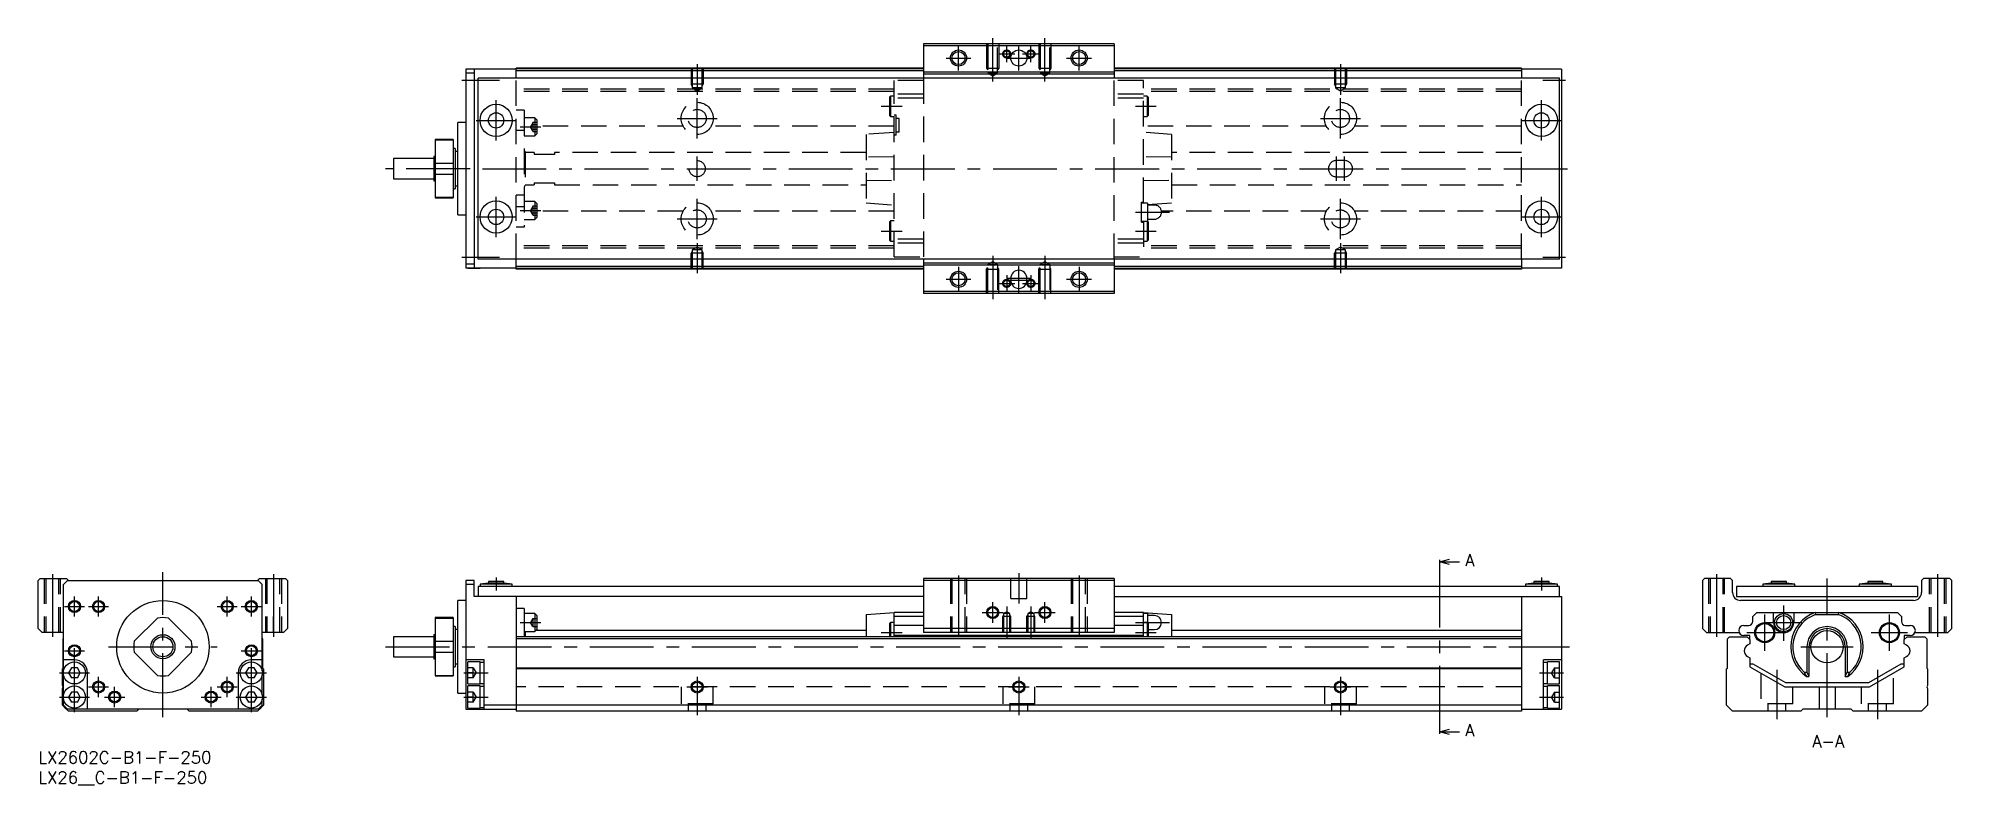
# Model space of a CAD drawing. Extents: x 0 to 476, y -8 to 177.
import ezdxf

# ---------------------------------------------------------------- set-up
doc = ezdxf.new("R2010")
doc.units = 0
doc.header["$LTSCALE"] = 0.5
doc.linetypes.add('CENTER', pattern=[50.8, 31.75, -6.35, 6.35, -6.35])
doc.linetypes.add('DASHED', pattern=[19.05, 12.7, -6.35])
for name, color, linetype in [('MSM_CENTER', 1, 'CENTER'), ('MSM_CONTINUOUS', 7, 'CONTINUOUS'), ('MSM_DASHED', 4, 'DASHED'), ('MSM_NARROW', 5, 'CONTINUOUS'), ('MSM_PART_NUMBER', 7, 'CONTINUOUS')]:
    doc.layers.add(name, color=color, linetype=linetype)
doc.styles.get("Standard").update_dxf_attribs({"font": 'txt.shx', "height": 1, "bigfont": 'bigfont.shx'})

# ---------------------------------------------------------------- blocks, each defined once
blk = doc.blocks.new('*U2')
at = {"layer": 'MSM_PART_NUMBER'}
blk.add_text('LX2602C-B1-F-250', height=3, dxfattribs=at).set_placement((0, -3))
blk = doc.blocks.new('*U3')
at = {"layer": 'MSM_PART_NUMBER'}
blk.add_text('LX26__C-B1-F-250', height=3, dxfattribs=at).set_placement((0, -8))

msp = doc.modelspace()

# ---------------------------------------------------------------- linework, layer by layer
at = {"layer": 'MSM_CENTER'}
for p, q in [((237.38, 166.51), (237.38, 177.21)), ((250.38, 166.51), (250.38, 177.21)), ((225.78, 172.31), (231.98, 172.31)), ((228.88, 169.21), (228.88, 175.41)), ((238.83, 173.31), (242.93, 173.31)), ((240.78, 172.31), (246.98, 172.31)), ((240.88, 171.26), (240.88, 175.36)), ((243.88, 169.21), (243.88, 175.41)), ((244.83, 173.31), (248.93, 173.31)), ((246.88, 171.26), (246.88, 175.36)), ((255.78, 172.31), (261.98, 172.31)), ((258.88, 169.21), (258.88, 175.41)), ((105.38, 166.81), (114.68, 166.81)), ((163.88, 170.81), (163.88, 163.18)), ((323.88, 170.81), (323.88, 163.18)), ((374.18, 166.81), (379.88, 166.81)), ((113.88, 151.81), (113.88, 161.81)), ((163.88, 152.31), (163.88, 162.31)), ((323.88, 152.31), (323.88, 162.31)), ((373.88, 151.81), (373.88, 161.81)), ((158.88, 157.31), (168.88, 157.31)), ((209.68, 160.31), (214.88, 160.31)), ((272.88, 160.31), (278.08, 160.31)), ((318.88, 157.31), (328.88, 157.31)), ((108.88, 156.81), (118.88, 156.81)), ((119.88, 155.21), (124.98, 155.21)), ((368.88, 156.81), (378.88, 156.81)), ((163.88, 141.81), (163.88, 147.81)), ((322.88, 141.81), (322.88, 147.81)), ((324.88, 141.81), (324.88, 147.81)), ((107.38, 144.81), (86.38, 144.81)), ((110.48, 144.81), (380.88, 144.81)), ((113.88, 127.81), (113.88, 137.81)), ((119.88, 134.42), (124.98, 134.42)), ((163.88, 127.31), (163.88, 137.31)), ((272.88, 134.01), (281.38, 134.01)), ((323.88, 127.31), (323.88, 137.31)), ((373.88, 127.81), (373.88, 137.81)), ((108.88, 132.81), (118.88, 132.81)), ((158.88, 132.31), (168.88, 132.31)), ((209.68, 129.31), (214.88, 129.31)), ((272.88, 129.31), (278.08, 129.31)), ((318.88, 132.31), (328.88, 132.31)), ((368.88, 132.81), (378.88, 132.81)), ((163.88, 126.32), (163.88, 118.81)), ((323.88, 126.32), (323.88, 118.81)), ((105.38, 122.81), (114.68, 122.81)), ((228.88, 120.41), (228.88, 114.21)), ((237.38, 123.12), (237.38, 112.42)), ((243.88, 114.06), (243.88, 120.56)), ((250.38, 123.12), (250.38, 112.42)), ((258.88, 120.41), (258.88, 114.21)), ((374.18, 122.81), (379.88, 122.81)), ((225.78, 117.31), (231.98, 117.31)), ((238.83, 116.31), (242.93, 116.31)), ((240.88, 118.36), (240.88, 114.26)), ((240.88, 117.56), (246.88, 117.56)), ((240.88, 117.06), (246.88, 117.06)), ((244.83, 116.31), (248.93, 116.31)), ((246.88, 118.36), (246.88, 114.26)), ((255.78, 117.31), (261.98, 117.31)), ((3.5, 44), (3.5, 28.5)), ((31, 8.5), (31, 44.5)), ((58.5, 44), (58.5, 28.5)), ((113.88, 43.2), (113.88, 40)), ((228.88, 43.68), (228.88, 28.83)), ((243.88, 44.25), (243.88, 36.75)), ((258.88, 43.68), (258.88, 28.83)), ((348.48, 46.62), (348.48, 5.38)), ((373.88, 43.2), (373.88, 40)), ((417.41, 44), (417.41, 28.5)), ((444.91, 8.5), (444.91, 43)), ((472.41, 44), (472.41, 28.5)), ((9, 33.5), (9, 38.5)), ((15, 33.5), (15, 38.5)), ((47, 33.5), (47, 38.5)), ((53, 33.5), (53, 38.5)), ((6.5, 36), (11.5, 36)), ((12.5, 36), (17.5, 36)), ((44.5, 36), (49.5, 36)), ((50.5, 36), (55.5, 36)), ((234.8, 34.5), (239.95, 34.5)), ((237.38, 31.93), (237.38, 37.08)), ((240.88, 35.96), (240.88, 28.24)), ((246.88, 35.96), (246.88, 28.24)), ((247.8, 34.5), (252.95, 34.5)), ((250.38, 31.93), (250.38, 37.08)), ((429.41, 25), (429.41, 34)), ((434.11, 36.25), (434.11, 27.5)), ((460.41, 25), (460.41, 34)), ((119.88, 32), (124.98, 32)), ((209.68, 29.5), (214.88, 29.5)), ((272.88, 32), (281.38, 32)), ((272.88, 29.5), (278.08, 29.5)), ((424.91, 29.5), (433.91, 29.5)), ((429.61, 32), (438.61, 32)), ((455.91, 29.5), (464.91, 29.5)), ((6.5, 25), (11.5, 25)), ((9, 9.75), (9, 27.5)), ((17.5, 26), (44.5, 26)), ((50.5, 25), (55.5, 25)), ((53, 9.75), (53, 27.5)), ((86.38, 26), (380.88, 26)), ((438.41, 26), (451.41, 26)), ((5.25, 19.5), (12.75, 19.5)), ((49.25, 19.5), (56.75, 19.5)), ((105.88, 19.5), (111.88, 19.5)), ((373.38, 19.5), (379.38, 19.5)), ((432.41, 20.29), (432.41, 8)), ((457.41, 20.29), (457.41, 8)), ((12.5, 16), (17.5, 16)), ((15, 13.5), (15, 18.5)), ((19, 11), (19, 16)), ((43, 11), (43, 16)), ((44.5, 16), (49.5, 16)), ((47, 13.5), (47, 18.5)), ((161.3, 16), (166.45, 16)), ((163.88, 18.5), (163.88, 9)), ((241.3, 16), (246.45, 16)), ((243.88, 18.5), (243.88, 9)), ((321.3, 16), (326.45, 16)), ((323.88, 18.5), (323.88, 9)), ((5.25, 13.5), (12.75, 13.5)), ((16.5, 13.5), (21.5, 13.5)), ((40.5, 13.5), (45.5, 13.5)), ((49.25, 13.5), (56.75, 13.5)), ((105.88, 13.5), (111.88, 13.5)), ((373.38, 13.5), (379.38, 13.5))]:
    msp.add_line(p, q, dxfattribs=at)
at = {"layer": 'MSM_CONTINUOUS'}
for p, q in [((267.58, 175.81), (220.18, 175.81)), ((220.18, 175.81), (220.18, 167.31)), ((267.58, 175.31), (220.18, 175.31)), ((267.58, 175.81), (267.58, 167.31)), ((118.88, 169.51), (106.38, 169.51)), ((106.38, 169.51), (106.38, 120.11)), ((108.38, 168.51), (106.38, 168.51)), ((106.88, 169.51), (106.88, 169.56)), ((109.88, 169.56), (106.88, 169.56)), ((108.38, 169.51), (108.38, 120.11)), ((109.38, 122.31), (109.38, 167.31)), ((378.38, 167.31), (109.38, 167.31)), ((109.88, 169.51), (109.88, 169.56)), ((118.88, 167.31), (118.88, 169.81)), ((220.18, 169.81), (118.88, 169.81)), ((220.18, 169.61), (118.88, 169.61)), ((220.18, 169.11), (118.88, 169.11)), ((267.58, 168.81), (220.18, 168.81)), ((267.58, 168.31), (220.18, 168.31)), ((368.88, 169.81), (267.58, 169.81)), ((368.88, 169.61), (267.58, 169.61)), ((368.88, 169.11), (267.58, 169.11)), ((368.88, 169.81), (368.88, 167.31)), ((378.88, 169.51), (368.88, 169.51)), ((375.38, 169.51), (375.38, 169.56)), ((378.38, 169.56), (375.38, 169.56)), ((378.38, 169.51), (378.38, 169.56)), ((378.38, 122.31), (378.38, 167.31)), ((378.88, 169.51), (378.88, 120.11)), ((106.38, 156.31), (104.38, 156.31)), ((104.38, 133.31), (104.38, 156.31)), ((98.38, 147.81), (98.38, 141.81)), ((98.68, 147.81), (98.38, 147.81)), ((103.18, 152.06), (98.68, 152.06)), ((98.68, 152.06), (98.68, 137.56)), ((98.68, 151.94), (103.18, 151.94)), ((103.18, 152.06), (103.18, 137.56)), ((103.68, 149.81), (103.18, 149.81)), ((103.68, 149.81), (103.68, 139.81)), ((104.38, 149.06), (103.68, 149.06)), ((88.38, 147.31), (88.38, 142.31)), ((98.38, 147.31), (88.38, 147.31)), ((98.68, 146.18), (103.18, 146.18)), ((98.68, 143.45), (103.18, 143.45)), ((88.38, 142.31), (98.38, 142.31)), ((98.38, 141.81), (98.68, 141.81)), ((103.18, 139.81), (103.68, 139.81)), ((103.68, 140.56), (104.38, 140.56)), ((98.68, 137.69), (103.18, 137.69)), ((98.68, 137.56), (103.18, 137.56)), ((104.38, 133.31), (106.38, 133.31)), ((108.38, 121.11), (106.38, 121.11)), ((118.88, 120.11), (106.38, 120.11)), ((106.88, 120.06), (106.88, 120.11)), ((106.88, 120.06), (109.88, 120.06)), ((378.38, 122.31), (109.38, 122.31)), ((109.88, 120.06), (109.88, 120.11)), ((118.88, 119.81), (118.88, 122.31)), ((220.18, 120.51), (118.88, 120.51)), ((220.18, 120.01), (118.88, 120.01)), ((220.18, 119.81), (118.88, 119.81)), ((220.18, 122.31), (220.18, 113.81)), ((267.58, 121.31), (220.18, 121.31)), ((267.58, 120.81), (220.18, 120.81)), ((267.58, 122.31), (267.58, 113.81)), ((368.88, 120.51), (267.58, 120.51)), ((368.88, 120.01), (267.58, 120.01)), ((368.88, 119.81), (267.58, 119.81)), ((368.88, 122.31), (368.88, 119.81)), ((378.88, 120.11), (368.88, 120.11)), ((267.58, 114.31), (220.18, 114.31)), ((241.88, 117.56), (241.88, 117.06)), ((245.88, 117.06), (245.88, 117.56)), ((267.58, 113.81), (220.18, 113.81)), ((348.48, 47.12), (350.98, 47.79)), ((348.48, 47.62), (348.48, 46.62)), ((0, 42.5), (0.5, 43)), ((0.5, 43), (7, 43)), ((7, 43), (7.5, 42.5)), ((54.5, 42.5), (55, 43)), ((55, 43), (61.5, 43)), ((61.5, 43), (62, 42.5)), ((220.18, 43), (220.18, 29.5)), ((267.58, 43), (220.18, 43)), ((267.58, 43), (267.58, 29.5)), ((350.98, 46.45), (348.48, 47.12)), ((348.48, 47.12), (353.48, 47.12)), ((414.41, 43), (413.91, 42.5)), ((420.91, 43), (414.41, 43)), ((421.41, 42.5), (420.91, 43)), ((468.91, 43), (468.41, 42.5)), ((475.41, 43), (468.91, 43)), ((475.91, 42.5), (475.41, 43)), ((0, 30.5), (0, 42.5)), ((6.3, 41.5), (7.3, 42.5)), ((6.3, 20.02), (6.3, 41.5)), ((7.3, 42.5), (54.7, 42.5)), ((54.7, 42.5), (55.7, 41.5)), ((55.7, 20.02), (55.7, 41.5)), ((62, 42.5), (62, 30.5)), ((108.38, 42.5), (106.38, 42.5)), ((106.38, 42.5), (106.38, 10.5)), ((108.38, 41.5), (106.38, 41.5)), ((108.38, 38.5), (108.38, 42.5)), ((220.18, 38.5), (108.38, 38.5)), ((109.38, 41), (109.38, 38.5)), ((220.18, 41), (109.38, 41)), ((111.98, 41.8), (109.88, 41.55)), ((109.88, 41.55), (109.88, 41)), ((117.88, 41.55), (109.88, 41.55)), ((111.98, 42.2), (111.98, 41.8)), ((115.78, 42.2), (111.98, 42.2)), ((115.78, 41.8), (111.98, 41.8)), ((115.78, 41.8), (115.78, 42.2)), ((117.88, 41.55), (115.78, 41.8)), ((117.88, 41), (117.88, 41.55)), ((118.88, 38.5), (118.88, 10)), ((267.58, 42.5), (220.18, 42.5)), ((378.38, 41), (267.58, 41)), ((267.58, 38.5), (378.88, 38.5)), ((368.88, 38.5), (368.88, 10)), ((371.98, 41.8), (369.88, 41.55)), ((369.88, 41.55), (369.88, 41)), ((377.88, 41.55), (369.88, 41.55)), ((371.98, 42.2), (371.98, 41.8)), ((375.78, 42.2), (371.98, 42.2)), ((375.78, 41.8), (371.98, 41.8)), ((375.78, 41.8), (375.78, 42.2)), ((377.88, 41.55), (375.78, 41.8)), ((377.88, 41), (377.88, 41.55)), ((378.38, 38.5), (378.38, 41)), ((378.88, 38.5), (378.88, 10.5)), ((413.91, 42.5), (413.91, 30.5)), ((421.41, 39.5), (421.41, 42.5)), ((422.41, 41), (422.41, 38.5)), ((467.41, 41), (422.41, 41)), ((422.41, 38.5), (467.41, 38.5)), ((431.01, 41.8), (428.91, 41.55)), ((428.91, 41.55), (428.91, 41)), ((436.91, 41.55), (428.91, 41.55)), ((431.01, 42.2), (431.01, 41.8)), ((434.81, 42.2), (431.01, 42.2)), ((434.81, 41.8), (431.01, 41.8)), ((434.81, 41.8), (434.81, 42.2)), ((436.91, 41.55), (434.81, 41.8)), ((436.91, 41), (436.91, 41.55)), ((455.01, 41.8), (452.91, 41.55)), ((452.91, 41.55), (452.91, 41)), ((460.91, 41.55), (452.91, 41.55)), ((455.01, 42.2), (455.01, 41.8)), ((458.81, 42.2), (455.01, 42.2)), ((458.81, 41.8), (455.01, 41.8)), ((458.81, 41.8), (458.81, 42.2)), ((460.91, 41.55), (458.81, 41.8)), ((460.91, 41), (460.91, 41.55)), ((467.41, 41), (467.41, 38.5)), ((468.41, 42.5), (468.41, 39.5)), ((475.91, 30.5), (475.91, 42.5)), ((106.38, 37.5), (104.38, 37.5)), ((104.38, 14.5), (104.38, 37.5)), ((120.88, 35.5), (118.88, 35.5)), ((120.88, 35.5), (120.88, 28.5)), ((123.48, 34.25), (120.88, 34.25)), ((123.98, 33.75), (123.48, 34.25)), ((123.48, 34.25), (123.48, 29.75)), ((123.98, 33.75), (123.98, 30.25)), ((205.88, 34), (212.88, 34.5)), ((205.88, 34), (205.88, 28.5)), ((220.18, 34.5), (212.88, 34.5)), ((212.88, 28.5), (212.88, 34.5)), ((220.18, 33.5), (212.88, 33.5)), ((274.88, 34.5), (267.58, 34.5)), ((274.88, 33.5), (267.58, 33.5)), ((274.88, 34.5), (281.88, 34)), ((274.88, 28.5), (274.88, 34.5)), ((275.88, 34.25), (274.88, 34.25)), ((275.88, 34.25), (275.88, 31.95)), ((277.63, 33.75), (275.88, 33.75)), ((281.88, 34), (281.88, 28.5)), ((466.41, 37.5), (423.41, 37.5)), ((426.41, 33.5), (427.41, 34.5)), ((426.41, 32.3), (426.41, 33.5)), ((427.41, 34.5), (462.41, 34.5)), ((431.61, 32), (431.61, 34.5)), ((436.61, 34.5), (436.61, 32)), ((441.95, 34.5), (442.04, 34)), ((442.04, 34), (447.78, 34)), ((447.78, 34), (447.87, 34.5)), ((462.41, 34.5), (463.41, 33.5)), ((463.41, 33.5), (463.41, 32.3)), ((1, 29.5), (0, 30.5)), ((6.3, 29.5), (1, 29.5)), ((23.88, 27.36), (29.64, 33.12)), ((32.36, 33.12), (38.12, 27.36)), ((61, 29.5), (55.7, 29.5)), ((62, 30.5), (61, 29.5)), ((98.68, 29), (98.38, 29)), ((98.38, 29), (98.38, 23)), ((103.18, 33.25), (98.68, 33.25)), ((98.68, 33.25), (98.68, 18.75)), ((98.68, 33.12), (103.18, 33.12)), ((103.18, 33.25), (103.18, 18.75)), ((103.68, 31), (103.18, 31)), ((103.68, 31), (103.68, 21)), ((104.38, 30.25), (103.68, 30.25)), ((120.88, 29.75), (123.48, 29.75)), ((121.08, 29.75), (121.08, 28.5)), ((123.48, 29.75), (123.98, 30.25)), ((205.88, 30), (123.73, 30)), ((211.93, 32), (211.68, 31.75)), ((211.68, 31.75), (211.68, 28.5)), ((212.88, 32), (211.93, 32)), ((211.93, 32), (211.93, 28.5)), ((220.18, 31.3), (212.88, 31.3)), ((274.88, 28.8), (212.88, 28.8)), ((267.58, 30.5), (220.18, 30.5)), ((267.58, 29.5), (220.18, 29.5)), ((274.88, 31.3), (267.58, 31.3)), ((275.83, 32), (274.88, 32)), ((276.08, 31.75), (275.83, 32)), ((275.83, 32), (275.83, 28.5)), ((276.08, 31.75), (276.08, 28.5)), ((276.08, 30.25), (277.63, 30.25)), ((368.88, 30), (281.88, 30)), ((414.91, 29.5), (413.91, 30.5)), ((414.91, 29.5), (423.09, 29.5)), ((424.21, 31.3), (425.41, 31.3)), ((425.71, 28.8), (424.21, 28.8)), ((425.71, 27.8), (425.71, 28.8)), ((464.11, 28.8), (464.11, 27.8)), ((465.61, 28.8), (464.11, 28.8)), ((464.41, 31.3), (465.61, 31.3)), ((466.73, 29.5), (474.91, 29.5)), ((474.91, 29.5), (475.91, 30.5)), ((6.2, 28), (6.3, 28.1)), ((6.2, 20.7), (6.2, 28)), ((29.64, 18.88), (23.88, 24.64)), ((38.12, 24.64), (32.36, 18.88)), ((55.7, 28.1), (55.8, 28)), ((55.8, 28), (55.8, 20.7)), ((98.38, 28.5), (88.38, 28.5)), ((88.38, 28.5), (88.38, 23.5)), ((98.68, 27.36), (103.18, 27.36)), ((98.68, 24.64), (103.18, 24.64)), ((368.88, 28.5), (118.88, 28.5)), ((368.88, 28), (118.88, 28)), ((420.11, 28), (420.61, 28.5)), ((420.11, 20.7), (420.11, 28)), ((420.61, 28.5), (425.01, 28.5)), ((425.01, 28.5), (425.71, 27.8)), ((425.71, 26.72), (425.15, 26.4)), ((425.71, 27.8), (425.71, 26.72)), ((439.91, 26), (439.91, 19.68)), ((440.41, 26), (440.41, 18.62)), ((449.41, 26), (449.41, 18.62)), ((449.91, 26), (449.91, 19.68)), ((464.11, 27.8), (464.81, 28.5)), ((464.11, 26.72), (464.11, 27.8)), ((464.67, 26.4), (464.11, 26.72)), ((464.81, 28.5), (469.21, 28.5)), ((469.21, 28.5), (469.71, 28)), ((469.71, 28), (469.71, 20.7)), ((6, 20.5), (6.2, 20.7)), ((6, 16.4), (6, 20.5)), ((9, 22.75), (6.3, 22.75)), ((8.28, 20.75), (7.56, 19.5)), ((7.56, 19.5), (8.28, 18.25)), ((9.72, 20.75), (8.28, 20.75)), ((10.44, 19.5), (9.72, 20.75)), ((9.72, 18.25), (10.44, 19.5)), ((12.25, 10.5), (12.25, 19.5)), ((49.75, 19.5), (49.75, 10.5)), ((52.28, 20.75), (51.56, 19.5)), ((51.56, 19.5), (52.28, 18.25)), ((53.72, 20.75), (52.28, 20.75)), ((55.7, 22.75), (53, 22.75)), ((54.44, 19.5), (53.72, 20.75)), ((53.72, 18.25), (54.44, 19.5)), ((55.8, 20.7), (56, 20.5)), ((56, 20.5), (56, 11.5)), ((88.38, 23.5), (98.38, 23.5)), ((98.38, 23), (98.68, 23)), ((103.18, 21), (103.68, 21)), ((103.68, 21.75), (104.38, 21.75)), ((110.88, 22.75), (106.38, 22.75)), ((106.88, 16.75), (106.88, 22.25)), ((109.88, 22.25), (106.88, 22.25)), ((109.88, 16.75), (109.88, 22.25)), ((110.88, 22.1), (109.88, 22.1)), ((110.88, 10.5), (110.88, 22.75)), ((368.88, 20.7), (118.88, 20.7)), ((368.88, 20.5), (118.88, 20.5)), ((374.38, 10.5), (374.38, 22.75)), ((378.88, 22.75), (374.38, 22.75)), ((375.38, 22.1), (374.38, 22.1)), ((375.38, 16.75), (375.38, 22.25)), ((378.38, 22.25), (375.38, 22.25)), ((378.38, 16.75), (378.38, 22.25)), ((419.91, 20.5), (420.11, 20.7)), ((419.91, 11.5), (419.91, 20.5)), ((425.15, 23.6), (425.71, 23.28)), ((425.71, 23.28), (425.71, 21)), ((426.56, 21.66), (425.71, 21.66)), ((425.71, 21), (434.37, 16)), ((434.64, 17), (426.56, 21.66)), ((439.23, 19.68), (439.91, 19.68)), ((439.91, 19.68), (440.41, 18.62)), ((449.41, 18.62), (449.91, 19.68)), ((449.91, 19.68), (450.6, 19.68)), ((463.26, 21.66), (455.18, 17)), ((455.45, 16), (464.11, 21)), ((464.11, 21.66), (463.26, 21.66)), ((464.11, 23.28), (464.67, 23.6)), ((464.11, 21), (464.11, 23.28)), ((469.71, 20.7), (469.91, 20.5)), ((469.91, 20.5), (469.91, 16.4)), ((6, 11.5), (6, 15.6)), ((6.3, 14.02), (6.3, 18.98)), ((8.28, 14.75), (7.56, 13.5)), ((9.72, 18.25), (8.28, 18.25)), ((9.72, 14.75), (8.28, 14.75)), ((10.44, 13.5), (9.72, 14.75)), ((52.28, 14.75), (51.56, 13.5)), ((53.72, 18.25), (52.28, 18.25)), ((53.72, 14.75), (52.28, 14.75)), ((54.44, 13.5), (53.72, 14.75)), ((55.7, 14.02), (55.7, 18.98)), ((98.68, 18.88), (103.18, 18.88)), ((98.68, 18.75), (103.18, 18.75)), ((104.38, 14.5), (106.38, 14.5)), ((106.88, 16.75), (109.88, 16.75)), ((106.88, 10.75), (106.88, 16.25)), ((109.88, 16.25), (106.88, 16.25)), ((109.88, 16.9), (110.88, 16.9)), ((109.88, 10.75), (109.88, 16.25)), ((110.88, 16.1), (109.88, 16.1)), ((374.38, 16.9), (375.38, 16.9)), ((375.38, 16.1), (374.38, 16.1)), ((375.38, 16.75), (378.38, 16.75)), ((375.38, 10.75), (375.38, 16.25)), ((378.38, 16.25), (375.38, 16.25)), ((378.38, 10.75), (378.38, 16.25)), ((434.37, 16), (455.45, 16)), ((455.18, 17), (434.64, 17)), ((439.76, 18.62), (440.41, 18.62)), ((449.41, 18.62), (450.06, 18.62)), ((469.91, 15.6), (469.91, 11.5)), ((7.5, 10), (6, 11.5)), ((6.3, 11.5), (6.3, 12.98)), ((6.3, 11.5), (7.3, 10.5)), ((54.7, 10.5), (7.3, 10.5)), ((24.5, 10), (7.5, 10)), ((7.56, 13.5), (8.28, 12.25)), ((9.72, 12.25), (8.28, 12.25)), ((9.72, 12.25), (10.44, 13.5)), ((25, 10.5), (24.5, 10)), ((37.52, 10), (37.02, 10.5)), ((54.5, 10), (37.52, 10)), ((51.56, 13.5), (52.28, 12.25)), ((53.72, 12.25), (52.28, 12.25)), ((53.72, 12.25), (54.44, 13.5)), ((56, 11.5), (54.5, 10)), ((54.7, 10.5), (55.7, 11.5)), ((55.7, 11.5), (55.7, 12.98)), ((106.38, 10.5), (118.88, 10.5)), ((106.88, 10.75), (109.88, 10.75)), ((109.88, 10.9), (110.88, 10.9)), ((368.88, 11.5), (110.88, 11.5)), ((368.88, 10), (118.88, 10)), ((368.88, 10.5), (378.88, 10.5)), ((374.38, 10.9), (375.38, 10.9)), ((375.38, 10.75), (378.38, 10.75)), ((421.41, 10), (419.91, 11.5)), ((438.4, 10), (421.41, 10)), ((438.9, 10.5), (438.4, 10)), ((450.91, 10.5), (438.9, 10.5)), ((451.41, 10), (450.91, 10.5)), ((468.41, 10), (451.41, 10)), ((469.91, 11.5), (468.41, 10)), ((348.48, 4.88), (350.98, 5.55)), ((348.48, 5.38), (348.48, 4.38)), ((350.98, 4.21), (348.48, 4.88)), ((348.48, 4.88), (353.48, 4.88))]:
    msp.add_line(p, q, dxfattribs=at)
for centre, radius in [((228.88, 172.31), 1.62), ((243.88, 172.31), 2), ((258.88, 172.31), 1.62), ((113.88, 156.81), 4), ((113.88, 156.81), 1.9), ((373.88, 156.81), 4), ((373.88, 156.81), 1.9), ((113.88, 132.81), 4), ((113.88, 132.81), 1.9), ((373.88, 132.81), 4), ((373.88, 132.81), 1.9), ((228.88, 117.31), 1.62), ((258.88, 117.31), 1.62), ((9, 36), 1.23), ((15, 36), 1.23), ((31, 26), 11.5), ((47, 36), 1.23), ((53, 36), 1.23), ((237.38, 34.5), 1.23), ((250.38, 34.5), 1.23), ((434.11, 32), 2.25), ((434.11, 32), 1.75), ((31, 26), 3), ((429.41, 29.5), 2.5), ((429.41, 29.5), 2.25), ((444.91, 26), 4), ((460.41, 29.5), 2.5), ((460.41, 29.5), 2.25), ((9, 25), 1.23), ((31, 26), 2.5), ((53, 25), 1.23), ((9, 19.5), 2.75), ((53, 19.5), 2.75), ((9, 13.5), 2.75), ((15, 16), 1.23), ((19, 13.5), 1.23), ((43, 13.5), 1.23), ((47, 16), 1.23), ((53, 13.5), 2.75), ((163.88, 16), 1.23), ((243.88, 16), 1.23), ((323.88, 16), 1.23)]:
    msp.add_circle(centre, radius, dxfattribs=at)
for centre, radius, start, end in [((243.88, 117.56), 2, 0, 180), ((243.88, 117.06), 2, 180, 0), ((423.41, 39.5), 2, 180, 270), ((466.41, 39.5), 2, 270, 0), ((277.63, 32), 1.75, 270, 90), ((444.91, 26), 9, 109.1881, 235.0848), ((444.91, 26), 8.5, 109.7499, 228.0214), ((444.91, 26), 8.5, 311.9786, 70.2501), ((444.91, 26), 9, 304.9152, 70.8119), ((31, 26), 7.25, 79.1484, 100.8516), ((424.21, 30.05), 1.25, 90, 270), ((425.41, 32.3), 1, 270, 0), ((434.11, 32), 2.5, 180, 0), ((444.91, 26), 5, 0, 180), ((444.91, 26), 4.5, 0, 180), ((464.41, 32.3), 1, 180, 270), ((465.61, 30.05), 1.25, 270, 90), ((31, 26), 7.25, 169.1484, 190.8516), ((31, 26), 7.25, 349.1484, 10.8516), ((426.03, 24.88), 1.75, 120.0001, 176.2321), ((426.03, 25.12), 1.75, 183.7679, 239.9999), ((463.8, 24.88), 1.75, 3.7679, 59.9999), ((463.8, 25.12), 1.75, 300.0001, 356.2321), ((9, 19.5), 3.25, 0, 90), ((53, 19.5), 3.25, 90, 180), ((449.27, 24.07), 10.96, 203.6059, 209.8183), ((440.38, 24.16), 11.15, 330.2349, 336.3409), ((5.7, 16), 0.5, 306.8761, 53.1239), ((31, 26), 7.25, 259.1484, 280.8516), ((470.21, 16), 0.5, 126.8761, 233.1239), ((7.3, 11.5), 1, 201.8195, 248.1805), ((54.7, 11.5), 1, 291.8106, 338.1894)]:
    msp.add_arc(centre, radius, start, end, dxfattribs=at)
at = {"layer": 'MSM_DASHED'}
for p, q in [((235.88, 175.81), (235.88, 169.81)), ((236.15, 175.81), (236.15, 168.61)), ((238.61, 168.61), (238.61, 175.81)), ((238.88, 175.81), (238.88, 169.81)), ((248.88, 175.81), (248.88, 169.81)), ((249.15, 175.81), (249.15, 168.61)), ((251.61, 168.61), (251.61, 175.81)), ((251.88, 175.81), (251.88, 169.81)), ((118.88, 122.31), (118.88, 167.31)), ((162.38, 169.81), (162.38, 165.81)), ((162.58, 169.61), (162.58, 169.61)), ((162.65, 169.81), (162.65, 164.89)), ((165.11, 164.89), (165.11, 169.81)), ((165.38, 169.81), (165.38, 165.81)), ((220.18, 166.76), (212.88, 166.76)), ((212.88, 122.86), (212.88, 166.76)), ((220.18, 167.31), (220.18, 122.31)), ((235.88, 169.81), (238.88, 169.81)), ((235.88, 169.81), (236.15, 169.35)), ((236.15, 168.61), (237.38, 167.9)), ((236.15, 168.61), (238.61, 168.61)), ((237.38, 167.9), (238.61, 168.61)), ((238.88, 169.81), (238.61, 169.35)), ((248.88, 169.81), (251.88, 169.81)), ((248.88, 169.81), (249.15, 169.35)), ((249.15, 168.61), (250.38, 167.9)), ((249.15, 168.61), (251.61, 168.61)), ((250.38, 167.9), (251.61, 168.61)), ((251.88, 169.81), (251.61, 169.35)), ((267.58, 122.31), (267.58, 167.31)), ((274.88, 166.76), (267.58, 166.76)), ((274.88, 136.26), (274.88, 166.76)), ((322.38, 169.81), (322.38, 165.81)), ((322.58, 169.61), (322.58, 169.61)), ((322.58, 169.61), (322.58, 169.61)), ((322.65, 169.81), (322.65, 164.89)), ((325.11, 164.89), (325.11, 169.81)), ((325.18, 169.61), (325.19, 169.63)), ((325.38, 169.81), (325.38, 165.81)), ((368.88, 122.31), (368.88, 167.31)), ((212.88, 164.57), (118.88, 164.57)), ((212.88, 164.01), (118.88, 164.01)), ((212.88, 164.01), (137.38, 164.01)), ((165.38, 165.81), (162.38, 165.81)), ((162.65, 165.35), (162.38, 165.81)), ((165.11, 164.89), (162.65, 164.89)), ((162.65, 164.89), (163.88, 164.18)), ((163.88, 164.18), (165.11, 164.89)), ((165.11, 165.35), (165.38, 165.81)), ((211.93, 162.81), (211.68, 162.56)), ((211.68, 162.56), (211.68, 158.06)), ((212.88, 162.81), (211.93, 162.81)), ((211.93, 162.81), (211.93, 157.81)), ((220.18, 163.31), (212.88, 163.31)), ((220.18, 162.31), (212.88, 162.31)), ((274.88, 163.31), (267.58, 163.31)), ((274.88, 162.31), (267.58, 162.31)), ((368.88, 164.57), (274.88, 164.57)), ((368.88, 164.01), (274.88, 164.01)), ((275.83, 162.81), (274.88, 162.81)), ((275.83, 162.81), (275.83, 157.81)), ((276.08, 162.56), (275.83, 162.81)), ((276.08, 162.56), (276.08, 158.06)), ((325.38, 165.81), (322.38, 165.81)), ((322.65, 165.35), (322.38, 165.81)), ((325.11, 164.89), (322.65, 164.89)), ((322.65, 164.89), (323.88, 164.18)), ((323.88, 164.18), (325.11, 164.89)), ((325.11, 165.35), (325.38, 165.81)), ((120.88, 159.31), (118.88, 159.31)), ((120.88, 159.31), (120.88, 130.31)), ((123.48, 157.46), (120.88, 157.46)), ((123.98, 156.96), (123.48, 157.46)), ((123.48, 157.46), (123.48, 152.96)), ((211.68, 158.06), (211.93, 157.81)), ((211.93, 157.81), (212.88, 157.81)), ((213.38, 158.11), (212.88, 158.11)), ((213.38, 153.11), (213.38, 158.11)), ((214.08, 157.31), (213.38, 157.31)), ((214.08, 153.91), (214.08, 157.31)), ((274.88, 157.81), (275.83, 157.81)), ((275.83, 157.81), (276.08, 158.06)), ((120.88, 154.31), (118.88, 154.31)), ((120.88, 152.96), (123.48, 152.96)), ((122.98, 156.21), (122.4, 155.21)), ((122.98, 154.21), (122.4, 155.21)), ((122.98, 156.36), (123.98, 156.36)), ((122.98, 156.36), (122.98, 154.05)), ((122.98, 155.78), (123.98, 155.78)), ((122.98, 154.63), (123.98, 154.63)), ((122.98, 154.05), (123.98, 154.05)), ((123.48, 152.96), (123.98, 153.46)), ((123.98, 156.96), (123.98, 153.46)), ((160.39, 155.35), (123.98, 155.35)), ((212.88, 155.35), (167.37, 155.35)), ((212.88, 153.81), (205.88, 153.31)), ((205.88, 153.31), (205.88, 136.31)), ((213.38, 153.11), (212.88, 153.11)), ((214.08, 153.91), (213.38, 153.91)), ((320.39, 155.35), (274.88, 155.35)), ((281.88, 153.31), (274.88, 153.81)), ((281.88, 153.31), (281.88, 136.31)), ((368.88, 155.35), (327.37, 155.35)), ((121.08, 149.06), (120.88, 149.06)), ((121.08, 149.06), (121.08, 140.56)), ((123.38, 148.81), (121.08, 148.81)), ((123.38, 148.81), (123.38, 148.31)), ((128.38, 148.31), (123.38, 148.31)), ((128.38, 148.81), (128.38, 148.31)), ((205.88, 148.81), (128.38, 148.81)), ((212.88, 147.77), (205.88, 147.69)), ((281.88, 147.69), (274.88, 147.77)), ((368.88, 148.81), (281.88, 148.81)), ((324.88, 146.81), (322.88, 146.81)), ((322.88, 142.81), (324.88, 142.81)), ((118.88, 138.31), (120.88, 138.31)), ((120.88, 140.56), (121.08, 140.56)), ((121.08, 140.81), (123.38, 140.81)), ((123.38, 141.31), (128.38, 141.31)), ((123.38, 141.31), (123.38, 140.81)), ((128.38, 141.31), (128.38, 140.81)), ((128.38, 140.81), (205.88, 140.81)), ((205.88, 141.94), (212.88, 141.86)), ((274.88, 141.86), (281.88, 141.94)), ((281.88, 140.81), (368.88, 140.81)), ((120.88, 135.31), (118.88, 135.31)), ((123.48, 136.67), (120.88, 136.67)), ((122.98, 135.42), (122.4, 134.42)), ((122.98, 133.42), (122.4, 134.42)), ((122.98, 135.58), (123.98, 135.58)), ((122.98, 135.58), (122.98, 133.27)), ((122.98, 135), (123.98, 135)), ((122.98, 133.85), (123.98, 133.85)), ((122.98, 133.27), (123.98, 133.27)), ((123.98, 136.17), (123.48, 136.67)), ((123.48, 136.67), (123.48, 132.17)), ((123.98, 136.17), (123.98, 132.67)), ((160.39, 134.28), (123.98, 134.28)), ((212.88, 134.28), (167.37, 134.28)), ((205.88, 136.31), (212.88, 135.81)), ((274.38, 136.51), (274.88, 136.51)), ((274.38, 131.51), (274.38, 136.51)), ((275.88, 136.26), (274.38, 136.26)), ((275.88, 135.89), (281.88, 136.31)), ((275.88, 136.26), (275.88, 131.76)), ((277.63, 135.76), (275.88, 135.76)), ((320.39, 134.28), (279.36, 134.28)), ((368.88, 134.28), (327.37, 134.28)), ((120.88, 130.31), (118.88, 130.31)), ((120.88, 132.17), (123.48, 132.17)), ((123.48, 132.17), (123.98, 132.67)), ((211.93, 131.81), (211.68, 131.56)), ((211.68, 131.56), (211.68, 127.06)), ((211.93, 131.81), (211.93, 126.81)), ((212.88, 131.81), (211.93, 131.81)), ((274.38, 131.76), (275.88, 131.76)), ((274.38, 131.51), (274.88, 131.51)), ((274.88, 131.76), (274.88, 122.86)), ((275.83, 131.76), (275.83, 126.81)), ((275.88, 132.26), (277.63, 132.26)), ((276.08, 131.56), (275.88, 131.76)), ((276.08, 131.56), (276.08, 127.06)), ((212.88, 125.61), (118.88, 125.61)), ((212.88, 125.05), (118.88, 125.05)), ((162.65, 124.28), (162.38, 123.81)), ((165.38, 123.81), (162.38, 123.81)), ((162.38, 119.81), (162.38, 123.81)), ((163.88, 125.32), (162.65, 124.61)), ((162.65, 124.61), (162.65, 119.81)), ((165.11, 124.61), (162.65, 124.61)), ((165.11, 124.61), (163.88, 125.32)), ((165.11, 119.81), (165.11, 124.61)), ((165.11, 124.28), (165.38, 123.81)), ((165.38, 119.81), (165.38, 123.81)), ((211.68, 127.06), (211.93, 126.81)), ((211.93, 126.81), (212.88, 126.81)), ((220.18, 127.31), (212.88, 127.31)), ((220.18, 126.31), (212.88, 126.31)), ((274.88, 127.31), (267.58, 127.31)), ((274.88, 126.31), (267.58, 126.31)), ((274.88, 126.81), (275.83, 126.81)), ((368.88, 125.61), (274.88, 125.61)), ((368.88, 125.05), (274.88, 125.05)), ((275.83, 126.81), (276.08, 127.06)), ((322.65, 124.28), (322.38, 123.81)), ((325.38, 123.81), (322.38, 123.81)), ((322.38, 119.81), (322.38, 123.81)), ((323.88, 125.32), (322.65, 124.61)), ((322.65, 124.61), (322.65, 119.81)), ((325.11, 124.61), (322.65, 124.61)), ((325.11, 124.61), (323.88, 125.32)), ((325.11, 119.81), (325.11, 124.61)), ((325.11, 124.28), (325.38, 123.81)), ((325.38, 119.81), (325.38, 123.81)), ((212.88, 122.86), (220.18, 122.86)), ((235.88, 119.81), (236.15, 120.28)), ((235.88, 113.81), (235.88, 119.81)), ((235.88, 119.81), (238.88, 119.81)), ((236.15, 121.01), (237.38, 121.72)), ((236.15, 121.01), (238.61, 121.01)), ((236.15, 113.81), (236.15, 121.01)), ((237.38, 121.72), (238.61, 121.01)), ((238.61, 121.01), (238.61, 113.81)), ((238.88, 119.81), (238.61, 120.28)), ((238.88, 113.81), (238.88, 119.81)), ((248.88, 119.81), (249.15, 120.28)), ((248.88, 113.81), (248.88, 119.81)), ((248.88, 119.81), (251.88, 119.81)), ((249.15, 121.01), (250.38, 121.72)), ((249.15, 121.01), (251.61, 121.01)), ((249.15, 113.81), (249.15, 121.01)), ((250.38, 121.72), (251.61, 121.01)), ((251.61, 121.01), (251.61, 113.81)), ((251.88, 119.81), (251.61, 120.28)), ((251.88, 113.81), (251.88, 119.81)), ((267.58, 122.86), (274.88, 122.86)), ((1.5, 43), (1.5, 29.5)), ((1.88, 43), (1.88, 29.5)), ((5.12, 29.5), (5.12, 43)), ((5.5, 29.5), (5.5, 43)), ((56.5, 43), (56.5, 29.5)), ((56.88, 43), (56.88, 29.5)), ((60.12, 29.5), (60.12, 43)), ((60.5, 43), (60.5, 29.5)), ((226.88, 43), (226.88, 29.5)), ((227.26, 43), (227.26, 29.5)), ((230.5, 29.5), (230.5, 43)), ((230.88, 43), (230.88, 29.5)), ((241.88, 38), (241.88, 43)), ((245.88, 38), (245.88, 43)), ((256.88, 43), (256.88, 29.5)), ((257.26, 43), (257.26, 29.5)), ((260.5, 29.5), (260.5, 43)), ((260.88, 43), (260.88, 29.5)), ((415.41, 43), (415.41, 29.5)), ((415.79, 43), (415.79, 29.5)), ((419.03, 29.5), (419.03, 43)), ((419.41, 29.5), (419.41, 43)), ((470.41, 29.5), (470.41, 43)), ((470.79, 29.5), (470.79, 43)), ((474.03, 43), (474.03, 29.5)), ((474.41, 43), (474.41, 29.5)), ((239.88, 33.5), (240.1, 33.87)), ((239.88, 29.5), (239.88, 33.5)), ((241.88, 33.5), (239.88, 33.5)), ((240.88, 34.7), (240.1, 34.25)), ((240.1, 34.25), (240.1, 29.5)), ((241.66, 34.25), (240.1, 34.25)), ((241.66, 34.25), (240.88, 34.7)), ((241.66, 29.5), (241.66, 34.25)), ((241.88, 33.5), (241.66, 33.87)), ((241.88, 38), (245.88, 38)), ((241.88, 29.5), (241.88, 33.5)), ((245.88, 33.5), (246.1, 33.87)), ((245.88, 29.5), (245.88, 33.5)), ((247.88, 33.5), (245.88, 33.5)), ((246.88, 34.7), (246.1, 34.25)), ((246.1, 34.25), (246.1, 29.5)), ((247.66, 34.25), (246.1, 34.25)), ((247.66, 34.25), (246.88, 34.7)), ((247.66, 29.5), (247.66, 34.25)), ((247.88, 33.5), (247.66, 33.87)), ((247.88, 29.5), (247.88, 33.5)), ((122.98, 33), (122.4, 32)), ((122.98, 31), (122.4, 32)), ((122.98, 33), (123.98, 33)), ((122.98, 33), (122.98, 31)), ((122.98, 32), (123.98, 32)), ((122.98, 31), (123.98, 31)), ((108.18, 20.75), (106.88, 20.75)), ((108.18, 19.5), (106.88, 19.5)), ((108.18, 18.25), (108.18, 20.75)), ((108.18, 20.75), (108.9, 19.5)), ((108.18, 18.25), (108.9, 19.5)), ((377.08, 20.75), (376.36, 19.5)), ((377.08, 18.25), (376.36, 19.5)), ((377.08, 20.75), (378.38, 20.75)), ((377.08, 20.75), (377.08, 18.25)), ((377.08, 19.5), (378.38, 19.5)), ((428.41, 19.44), (428.41, 11.8)), ((461.41, 11.8), (461.41, 19.44)), ((108.18, 18.25), (106.88, 18.25)), ((108.18, 14.75), (106.88, 14.75)), ((108.18, 12.25), (108.18, 14.75)), ((108.18, 14.75), (108.9, 13.5)), ((368.88, 16), (118.88, 16)), ((159.88, 16), (159.88, 11.8)), ((167.88, 11.8), (167.88, 16)), ((239.88, 16), (239.88, 11.8)), ((247.88, 11.8), (247.88, 16)), ((319.88, 16), (319.88, 11.8)), ((327.88, 11.8), (327.88, 16)), ((377.08, 14.75), (376.36, 13.5)), ((377.08, 18.25), (378.38, 18.25)), ((377.08, 14.75), (378.38, 14.75)), ((377.08, 14.75), (377.08, 12.25)), ((436.41, 11.8), (436.41, 16)), ((442.91, 16), (442.91, 10.5)), ((446.91, 16), (446.91, 10.5)), ((453.41, 16), (453.41, 11.8)), ((108.18, 13.5), (106.88, 13.5)), ((108.18, 12.25), (106.88, 12.25)), ((108.18, 12.25), (108.9, 13.5)), ((167.88, 11.8), (159.88, 11.8)), ((161.63, 11.8), (161.63, 10)), ((166.13, 10), (166.13, 11.8)), ((247.88, 11.8), (239.88, 11.8)), ((241.63, 11.8), (241.63, 10)), ((246.13, 10), (246.13, 11.8)), ((327.88, 11.8), (319.88, 11.8)), ((321.63, 11.8), (321.63, 10)), ((326.13, 10), (326.13, 11.8)), ((377.08, 12.25), (376.36, 13.5)), ((377.08, 13.5), (378.38, 13.5)), ((377.08, 12.25), (378.38, 12.25)), ((436.41, 11.8), (428.41, 11.8)), ((430.16, 11.8), (430.16, 10)), ((434.66, 10), (434.66, 11.8)), ((461.41, 11.8), (453.41, 11.8)), ((455.16, 11.8), (455.16, 10)), ((459.66, 10), (459.66, 11.8))]:
    msp.add_line(p, q, dxfattribs=at)
for centre, radius in [((240.88, 173.31), 1), ((240.88, 173.31), 0.784), ((246.88, 173.31), 1), ((246.88, 173.31), 0.784), ((163.88, 157.31), 4), ((163.88, 157.31), 2.25), ((323.88, 157.31), 4), ((323.88, 157.31), 2.25), ((163.88, 144.81), 2), ((163.88, 132.31), 4), ((163.88, 132.31), 2.25), ((323.88, 132.31), 4), ((323.88, 132.31), 2.25), ((240.88, 116.31), 1), ((240.88, 116.31), 0.784), ((246.88, 116.31), 1), ((246.88, 116.31), 0.784)]:
    msp.add_circle(centre, radius, dxfattribs=at)
for centre, radius, start, end in [((322.88, 144.81), 2, 90, 270), ((324.88, 144.81), 2, 270, 90), ((277.63, 134.01), 1.75, 270, 90)]:
    msp.add_arc(centre, radius, start, end, dxfattribs=at)
at = {"layer": 'MSM_NARROW'}
msp.add_line((58.5, 29.5), (58.5, 33.5), dxfattribs=at)
for centre, radius in [((228.88, 172.31), 2), ((258.88, 172.31), 2), ((228.88, 117.31), 2), ((258.88, 117.31), 2), ((9, 36), 1.5), ((15, 36), 1.5), ((47, 36), 1.5), ((53, 36), 1.5), ((237.38, 34.5), 1.5), ((250.38, 34.5), 1.5), ((9, 25), 1.5), ((53, 25), 1.5), ((15, 16), 1.5), ((19, 13.5), 1.5), ((43, 13.5), 1.5), ((47, 16), 1.5), ((163.88, 16), 1.5), ((243.88, 16), 1.5), ((323.88, 16), 1.5)]:
    msp.add_circle(centre, radius, dxfattribs=at)

# ---------------------------------------------------------------- block references
at = {"layer": 'MSM_CONTINUOUS'}
for name in ['*U2', '*U3']:
    msp.add_blockref(name, (0, 0), dxfattribs=at)

# ---------------------------------------------------------------- texts
at = {"layer": 'MSM_PART_NUMBER'}
for s, p in [('A', (354.9, 46)), ('A', (354.9, 3.75)), ('A-A', (441.22, 1))]:
    msp.add_text(s, height=3, dxfattribs=at).set_placement(p)

doc.saveas('drawing.dxf')
